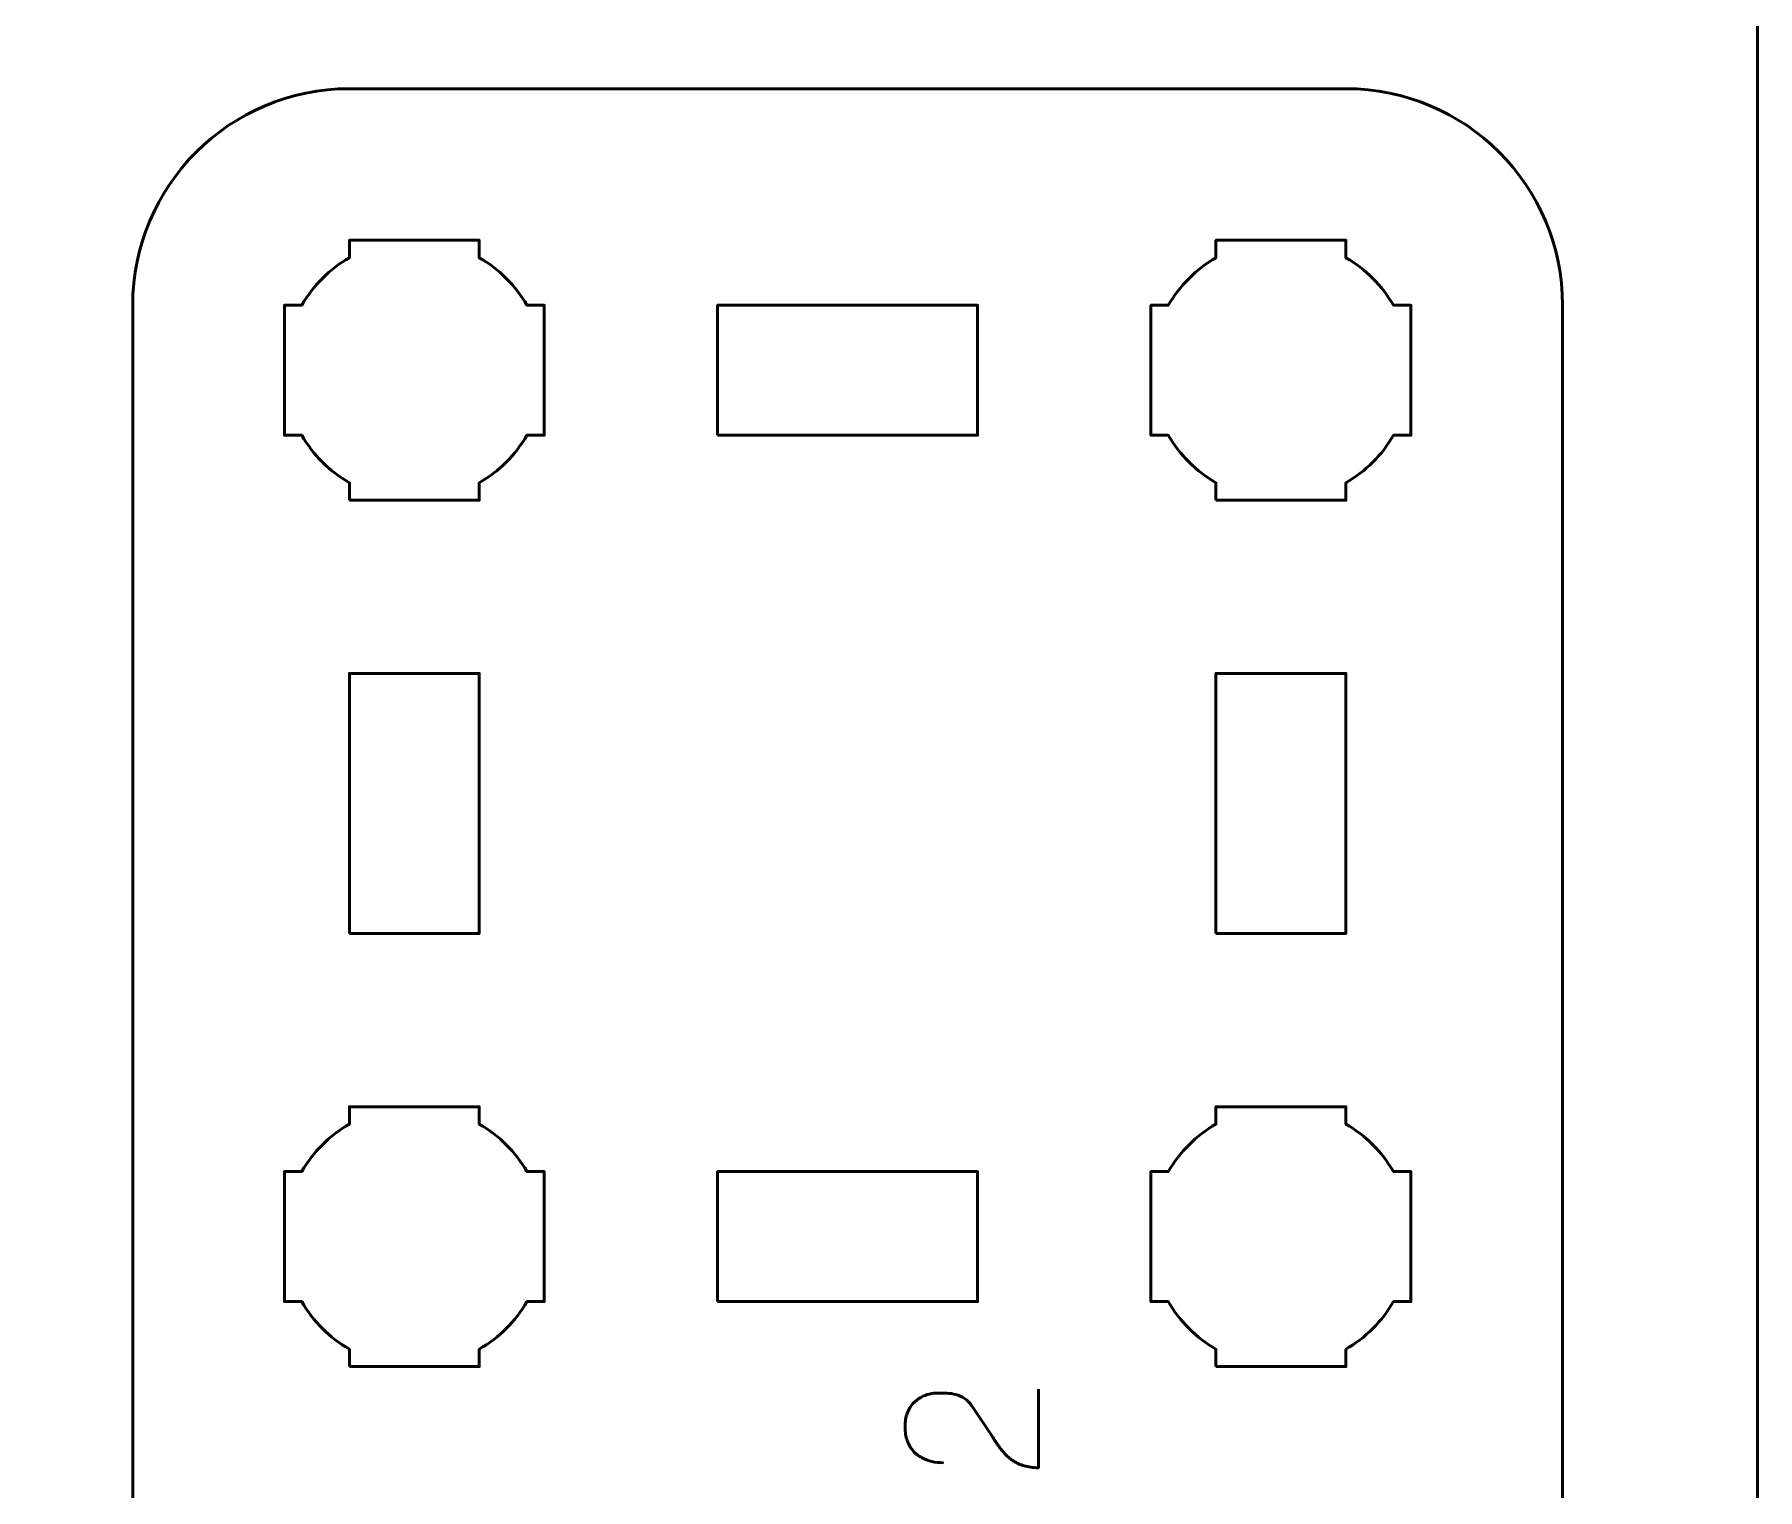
# Model space of a CAD drawing. Header units: centimetres. Extents: x -21 to 0, y -29.7 to 0.
# Drawn here: x -3.977 to 0, y -26.134 to -22.775 of the extents above; entities that cross this region are included whole.
import ezdxf

# ---------------------------------------------------------------- set-up
doc = ezdxf.new("R2010")
doc.units = ezdxf.units.CM
doc.header["$MEASUREMENT"] = 0
doc.layers.add('Layer 1', color=7, linetype='Continuous')

msp = doc.modelspace()

# ---------------------------------------------------------------- linework, layer by layer
at = {"layer": 'Layer 1', "color": 1, "lineweight": 53}
msp.add_open_spline([(-21.00003, -29.19995), (-21.00003, -29.19995), (-21.00003, -5.29992), (-21.00003, -5.29992), (-21.00003, -5.29992), (-21.00003, -5.21709), (-20.93286, -5.14992), (-20.85003, -5.14992), (-20.85003, -5.14992), (-20.7672, -5.14992), (-20.70003, -5.08275), (-20.70003, -4.99992), (-20.70003, -4.99992), (-20.70003, -4.91709), (-20.7672, -4.84992), (-20.85003, -4.84992), (-20.85003, -4.84992), (-20.93286, -4.84992), (-21.00003, -4.78275), (-21.00003, -4.69992), (-21.00003, -4.69992), (-21.00003, -4.61709), (-20.93286, -4.54992), (-20.85003, -4.54992), (-20.85003, -4.54992), (-20.7672, -4.54992), (-20.70003, -4.48275), (-20.70003, -4.39992), (-20.70003, -4.39992), (-20.70003, -4.31709), (-20.7672, -4.24992), (-20.85003, -4.24992), (-20.85003, -4.24992), (-20.93286, -4.24992), (-21.00003, -4.18275), (-21.00003, -4.09992), (-21.00003, -4.09992), (-21.00003, -4.01709), (-20.93286, -3.94992), (-20.85003, -3.94992), (-20.85003, -3.94992), (-20.7672, -3.94992), (-20.70003, -3.88275), (-20.70003, -3.79992), (-20.70003, -3.79992), (-20.70003, -3.71709), (-20.7672, -3.64992), (-20.85003, -3.64992), (-20.85003, -3.64992), (-20.93286, -3.64992), (-21.00003, -3.58275), (-21.00003, -3.49992), (-21.00003, -3.49992), (-21.00003, -3.41709), (-20.93286, -3.34992), (-20.85003, -3.34992), (-20.85003, -3.34992), (-20.7672, -3.34992), (-20.70003, -3.28275), (-20.70003, -3.19992), (-20.70003, -3.19992), (-20.70003, -3.11709), (-20.7672, -3.04992), (-20.85003, -3.04992), (-20.85003, -3.04992), (-20.93286, -3.04992), (-21.00003, -2.98275), (-21.00003, -2.89992), (-21.00003, -2.89992), (-21.00003, -2.81709), (-20.93286, -2.74992), (-20.85003, -2.74992), (-20.85003, -2.74992), (-20.7672, -2.74992), (-20.70003, -2.68275), (-20.70003, -2.59992), (-20.70003, -2.59992), (-20.70003, -2.51709), (-20.7672, -2.44992), (-20.85003, -2.44992), (-20.85003, -2.44992), (-20.93286, -2.44992), (-21.00003, -2.38275), (-21.00003, -2.29992), (-21.00003, -2.29992), (-21.00003, -2.21709), (-20.93286, -2.14992), (-20.85003, -2.14992), (-20.85003, -2.14992), (-20.7672, -2.14992), (-20.70003, -2.08275), (-20.70003, -1.99992), (-20.70003, -1.99992), (-20.70003, -1.91709), (-20.7672, -1.84992), (-20.85003, -1.84992), (-20.85003, -1.84992), (-20.93286, -1.84992), (-21.00003, -1.78275), (-21.00003, -1.69992), (-21.00003, -1.69992), (-21.00003, -1.61709), (-20.93286, -1.54992), (-20.85003, -1.54992), (-20.85003, -1.54992), (-20.7672, -1.54992), (-20.70003, -1.48275), (-20.70003, -1.39992), (-20.70003, -1.39992), (-20.70003, -1.31709), (-20.7672, -1.24992), (-20.85003, -1.24992), (-20.85003, -1.24992), (-20.93286, -1.24992), (-21.00003, -1.18275), (-21.00003, -1.09992), (-21.00003, -1.09992), (-21.00003, -1.09992), (-21.00003, -0.49992), (-21.00003, -0.49992), (-21.00003, -0.49992), (-21.00003, -0.22295), (-20.77694, 0.00004), (-20.49994, 0.00004), (-20.49994, 0.00004), (-20.49994, 0.00004), (-0.50008, 0.00004), (-0.50008, 0.00004), (-0.50008, 0.00004), (-0.22294, 0.00004), (0.00002, -0.22295), (0.00002, -0.49992), (0.00002, -0.49992), (0.00002, -0.49992), (0.00002, -29.19995), (0.00002, -29.19995), (0.00002, -29.19995), (0.00002, -29.47695), (-0.22294, -29.70004), (-0.50008, -29.70004), (-0.50008, -29.70004), (-0.50008, -29.70004), (-20.49994, -29.70004), (-20.49994, -29.70004), (-20.49994, -29.70004), (-20.77694, -29.70004), (-21.00003, -29.47695), (-21.00003, -29.19995)], degree=3, knots=[0, 0, 0, 0, 0.027027, 0.027027, 0.027027, 0.027027, 0.0540541, 0.0540541, 0.0540541, 0.0540541, 0.0810811, 0.0810811, 0.0810811, 0.0810811, 0.1081081, 0.1081081, 0.1081081, 0.1081081, 0.1351351, 0.1351351, 0.1351351, 0.1351351, 0.1621622, 0.1621622, 0.1621622, 0.1621622, 0.1891892, 0.1891892, 0.1891892, 0.1891892, 0.2162162, 0.2162162, 0.2162162, 0.2162162, 0.2432432, 0.2432432, 0.2432432, 0.2432432, 0.2702703, 0.2702703, 0.2702703, 0.2702703, 0.2972973, 0.2972973, 0.2972973, 0.2972973, 0.3243243, 0.3243243, 0.3243243, 0.3243243, 0.3513514, 0.3513514, 0.3513514, 0.3513514, 0.3783784, 0.3783784, 0.3783784, 0.3783784, 0.4054054, 0.4054054, 0.4054054, 0.4054054, 0.4324324, 0.4324324, 0.4324324, 0.4324324, 0.4594595, 0.4594595, 0.4594595, 0.4594595, 0.4864865, 0.4864865, 0.4864865, 0.4864865, 0.5135135, 0.5135135, 0.5135135, 0.5135135, 0.5405405, 0.5405405, 0.5405405, 0.5405405, 0.5675676, 0.5675676, 0.5675676, 0.5675676, 0.5945946, 0.5945946, 0.5945946, 0.5945946, 0.6216216, 0.6216216, 0.6216216, 0.6216216, 0.6486486, 0.6486486, 0.6486486, 0.6486486, 0.6756757, 0.6756757, 0.6756757, 0.6756757, 0.7027027, 0.7027027, 0.7027027, 0.7027027, 0.7297297, 0.7297297, 0.7297297, 0.7297297, 0.7567568, 0.7567568, 0.7567568, 0.7567568, 0.7837838, 0.7837838, 0.7837838, 0.7837838, 0.8108108, 0.8108108, 0.8108108, 0.8108108, 0.8378378, 0.8378378, 0.8378378, 0.8378378, 0.8648649, 0.8648649, 0.8648649, 0.8648649, 0.8918919, 0.8918919, 0.8918919, 0.8918919, 0.9189189, 0.9189189, 0.9189189, 0.9189189, 0.9459459, 0.9459459, 0.9459459, 0.9459459, 0.972973, 0.972973, 0.972973, 0.972973, 1, 1, 1, 1], dxfattribs=at)
at = {"layer": 'Layer 1', "color": 3, "lineweight": 53}
msp.add_open_spline([(-0.95, -28.2), (-0.95, -28.2), (-3.25, -28.2), (-3.25, -28.2), (-3.25, -28.2), (-3.52609, -28.2), (-3.75, -27.97609), (-3.75, -27.7), (-3.75, -27.7), (-3.75, -27.7), (-3.75, -23.4), (-3.75, -23.4), (-3.75, -23.4), (-3.75, -23.12391), (-3.52609, -22.9), (-3.25, -22.9), (-3.25, -22.9), (-3.25, -22.9), (-0.95, -22.9), (-0.95, -22.9), (-0.95, -22.9), (-0.67391, -22.9), (-0.45, -23.12391), (-0.45, -23.4), (-0.45, -23.4), (-0.45, -23.4), (-0.45, -27.7), (-0.45, -27.7), (-0.45, -27.7), (-0.45, -27.97609), (-0.67391, -28.2), (-0.95, -28.2)], degree=3, knots=[0, 0, 0, 0, 0.125, 0.125, 0.125, 0.125, 0.25, 0.25, 0.25, 0.25, 0.375, 0.375, 0.375, 0.375, 0.5, 0.5, 0.5, 0.5, 0.625, 0.625, 0.625, 0.625, 0.75, 0.75, 0.75, 0.75, 0.875, 0.875, 0.875, 0.875, 1, 1, 1, 1], dxfattribs=at)
at = {"layer": 'Layer 1', "lineweight": 53}
for points, knots in [([(-3.25, -23.85), (-3.25, -23.85), (-3.25, -23.80985), (-3.25, -23.80985), (-3.25, -23.80985), (-3.29553, -23.7835), (-3.3335, -23.74553), (-3.35985, -23.7), (-3.35985, -23.7), (-3.35985, -23.7), (-3.4, -23.7), (-3.4, -23.7), (-3.4, -23.7), (-3.4, -23.7), (-3.4, -23.55), (-3.4, -23.55), (-3.4, -23.55), (-3.4, -23.55), (-3.4, -23.4), (-3.4, -23.4), (-3.4, -23.4), (-3.4, -23.4), (-3.35985, -23.4), (-3.35985, -23.4), (-3.35985, -23.4), (-3.3335, -23.35447), (-3.29553, -23.3165), (-3.25, -23.29015), (-3.25, -23.29015), (-3.25, -23.29015), (-3.25, -23.25), (-3.25, -23.25), (-3.25, -23.25), (-3.25, -23.25), (-3.1, -23.25), (-3.1, -23.25), (-3.1, -23.25), (-3.1, -23.25), (-2.95, -23.25), (-2.95, -23.25), (-2.95, -23.25), (-2.95, -23.25), (-2.95, -23.29015), (-2.95, -23.29015), (-2.95, -23.29015), (-2.90447, -23.3165), (-2.8665, -23.35447), (-2.84015, -23.4), (-2.84015, -23.4), (-2.84015, -23.4), (-2.8, -23.4), (-2.8, -23.4), (-2.8, -23.4), (-2.8, -23.4), (-2.8, -23.55), (-2.8, -23.55), (-2.8, -23.55), (-2.8, -23.55), (-2.8, -23.7), (-2.8, -23.7), (-2.8, -23.7), (-2.8, -23.7), (-2.84015, -23.7), (-2.84015, -23.7), (-2.84015, -23.7), (-2.8665, -23.74553), (-2.90447, -23.7835), (-2.95, -23.80985), (-2.95, -23.80985), (-2.95, -23.80985), (-2.95, -23.85), (-2.95, -23.85), (-2.95, -23.85), (-2.95, -23.85), (-3.1, -23.85), (-3.1, -23.85), (-3.1, -23.85), (-3.1, -23.85), (-3.25, -23.85), (-3.25, -23.85)], [0, 0, 0, 0, 0.05, 0.05, 0.05, 0.05, 0.1, 0.1, 0.1, 0.1, 0.15, 0.15, 0.15, 0.15, 0.2, 0.2, 0.2, 0.2, 0.25, 0.25, 0.25, 0.25, 0.3, 0.3, 0.3, 0.3, 0.35, 0.35, 0.35, 0.35, 0.4, 0.4, 0.4, 0.4, 0.45, 0.45, 0.45, 0.45, 0.5, 0.5, 0.5, 0.5, 0.55, 0.55, 0.55, 0.55, 0.6, 0.6, 0.6, 0.6, 0.65, 0.65, 0.65, 0.65, 0.7, 0.7, 0.7, 0.7, 0.75, 0.75, 0.75, 0.75, 0.8, 0.8, 0.8, 0.8, 0.85, 0.85, 0.85, 0.85, 0.9, 0.9, 0.9, 0.9, 0.95, 0.95, 0.95, 0.95, 1, 1, 1, 1]), ([(-1.25, -23.85), (-1.25, -23.85), (-1.25, -23.80985), (-1.25, -23.80985), (-1.25, -23.80985), (-1.29553, -23.7835), (-1.3335, -23.74553), (-1.35985, -23.7), (-1.35985, -23.7), (-1.35985, -23.7), (-1.4, -23.7), (-1.4, -23.7), (-1.4, -23.7), (-1.4, -23.7), (-1.4, -23.55), (-1.4, -23.55), (-1.4, -23.55), (-1.4, -23.55), (-1.4, -23.4), (-1.4, -23.4), (-1.4, -23.4), (-1.4, -23.4), (-1.35985, -23.4), (-1.35985, -23.4), (-1.35985, -23.4), (-1.3335, -23.35447), (-1.29553, -23.3165), (-1.25, -23.29015), (-1.25, -23.29015), (-1.25, -23.29015), (-1.25, -23.25), (-1.25, -23.25), (-1.25, -23.25), (-1.25, -23.25), (-1.1, -23.25), (-1.1, -23.25), (-1.1, -23.25), (-1.1, -23.25), (-0.95, -23.25), (-0.95, -23.25), (-0.95, -23.25), (-0.95, -23.25), (-0.95, -23.29015), (-0.95, -23.29015), (-0.95, -23.29015), (-0.90447, -23.3165), (-0.8665, -23.35447), (-0.84015, -23.4), (-0.84015, -23.4), (-0.84015, -23.4), (-0.8, -23.4), (-0.8, -23.4), (-0.8, -23.4), (-0.8, -23.4), (-0.8, -23.55), (-0.8, -23.55), (-0.8, -23.55), (-0.8, -23.55), (-0.8, -23.7), (-0.8, -23.7), (-0.8, -23.7), (-0.8, -23.7), (-0.84015, -23.7), (-0.84015, -23.7), (-0.84015, -23.7), (-0.8665, -23.74553), (-0.90447, -23.7835), (-0.95, -23.80985), (-0.95, -23.80985), (-0.95, -23.80985), (-0.95, -23.85), (-0.95, -23.85), (-0.95, -23.85), (-0.95, -23.85), (-1.1, -23.85), (-1.1, -23.85), (-1.1, -23.85), (-1.1, -23.85), (-1.25, -23.85), (-1.25, -23.85)], [0, 0, 0, 0, 0.05, 0.05, 0.05, 0.05, 0.1, 0.1, 0.1, 0.1, 0.15, 0.15, 0.15, 0.15, 0.2, 0.2, 0.2, 0.2, 0.25, 0.25, 0.25, 0.25, 0.3, 0.3, 0.3, 0.3, 0.35, 0.35, 0.35, 0.35, 0.4, 0.4, 0.4, 0.4, 0.45, 0.45, 0.45, 0.45, 0.5, 0.5, 0.5, 0.5, 0.55, 0.55, 0.55, 0.55, 0.6, 0.6, 0.6, 0.6, 0.65, 0.65, 0.65, 0.65, 0.7, 0.7, 0.7, 0.7, 0.75, 0.75, 0.75, 0.75, 0.8, 0.8, 0.8, 0.8, 0.85, 0.85, 0.85, 0.85, 0.9, 0.9, 0.9, 0.9, 0.95, 0.95, 0.95, 0.95, 1, 1, 1, 1]), ([(-2.4, -23.7), (-2.4, -23.7), (-2.4, -23.4), (-2.4, -23.4), (-2.4, -23.4), (-2.4, -23.4), (-1.8, -23.4), (-1.8, -23.4), (-1.8, -23.4), (-1.8, -23.4), (-1.8, -23.7), (-1.8, -23.7), (-1.8, -23.7), (-1.8, -23.7), (-2.4, -23.7), (-2.4, -23.7)], [0, 0, 0, 0, 0.25, 0.25, 0.25, 0.25, 0.5, 0.5, 0.5, 0.5, 0.75, 0.75, 0.75, 0.75, 1, 1, 1, 1]), ([(-3.25, -24.85), (-3.25, -24.85), (-3.25, -24.25), (-3.25, -24.25), (-3.25, -24.25), (-3.25, -24.25), (-2.95, -24.25), (-2.95, -24.25), (-2.95, -24.25), (-2.95, -24.25), (-2.95, -24.85), (-2.95, -24.85), (-2.95, -24.85), (-2.95, -24.85), (-3.25, -24.85), (-3.25, -24.85)], [0, 0, 0, 0, 0.25, 0.25, 0.25, 0.25, 0.5, 0.5, 0.5, 0.5, 0.75, 0.75, 0.75, 0.75, 1, 1, 1, 1]), ([(-1.25, -24.85), (-1.25, -24.85), (-1.25, -24.25), (-1.25, -24.25), (-1.25, -24.25), (-1.25, -24.25), (-0.95, -24.25), (-0.95, -24.25), (-0.95, -24.25), (-0.95, -24.25), (-0.95, -24.85), (-0.95, -24.85), (-0.95, -24.85), (-0.95, -24.85), (-1.25, -24.85), (-1.25, -24.85)], [0, 0, 0, 0, 0.25, 0.25, 0.25, 0.25, 0.5, 0.5, 0.5, 0.5, 0.75, 0.75, 0.75, 0.75, 1, 1, 1, 1]), ([(-3.25, -25.85), (-3.25, -25.85), (-3.25, -25.80985), (-3.25, -25.80985), (-3.25, -25.80985), (-3.29553, -25.7835), (-3.3335, -25.74553), (-3.35985, -25.7), (-3.35985, -25.7), (-3.35985, -25.7), (-3.4, -25.7), (-3.4, -25.7), (-3.4, -25.7), (-3.4, -25.7), (-3.4, -25.55), (-3.4, -25.55), (-3.4, -25.55), (-3.4, -25.55), (-3.4, -25.4), (-3.4, -25.4), (-3.4, -25.4), (-3.4, -25.4), (-3.35985, -25.4), (-3.35985, -25.4), (-3.35985, -25.4), (-3.3335, -25.35447), (-3.29553, -25.3165), (-3.25, -25.29015), (-3.25, -25.29015), (-3.25, -25.29015), (-3.25, -25.25), (-3.25, -25.25), (-3.25, -25.25), (-3.25, -25.25), (-3.1, -25.25), (-3.1, -25.25), (-3.1, -25.25), (-3.1, -25.25), (-2.95, -25.25), (-2.95, -25.25), (-2.95, -25.25), (-2.95, -25.25), (-2.95, -25.29015), (-2.95, -25.29015), (-2.95, -25.29015), (-2.90447, -25.3165), (-2.8665, -25.35447), (-2.84015, -25.4), (-2.84015, -25.4), (-2.84015, -25.4), (-2.8, -25.4), (-2.8, -25.4), (-2.8, -25.4), (-2.8, -25.4), (-2.8, -25.55), (-2.8, -25.55), (-2.8, -25.55), (-2.8, -25.55), (-2.8, -25.7), (-2.8, -25.7), (-2.8, -25.7), (-2.8, -25.7), (-2.84015, -25.7), (-2.84015, -25.7), (-2.84015, -25.7), (-2.8665, -25.74553), (-2.90447, -25.7835), (-2.95, -25.80985), (-2.95, -25.80985), (-2.95, -25.80985), (-2.95, -25.85), (-2.95, -25.85), (-2.95, -25.85), (-2.95, -25.85), (-3.1, -25.85), (-3.1, -25.85), (-3.1, -25.85), (-3.1, -25.85), (-3.25, -25.85), (-3.25, -25.85)], [0, 0, 0, 0, 0.05, 0.05, 0.05, 0.05, 0.1, 0.1, 0.1, 0.1, 0.15, 0.15, 0.15, 0.15, 0.2, 0.2, 0.2, 0.2, 0.25, 0.25, 0.25, 0.25, 0.3, 0.3, 0.3, 0.3, 0.35, 0.35, 0.35, 0.35, 0.4, 0.4, 0.4, 0.4, 0.45, 0.45, 0.45, 0.45, 0.5, 0.5, 0.5, 0.5, 0.55, 0.55, 0.55, 0.55, 0.6, 0.6, 0.6, 0.6, 0.65, 0.65, 0.65, 0.65, 0.7, 0.7, 0.7, 0.7, 0.75, 0.75, 0.75, 0.75, 0.8, 0.8, 0.8, 0.8, 0.85, 0.85, 0.85, 0.85, 0.9, 0.9, 0.9, 0.9, 0.95, 0.95, 0.95, 0.95, 1, 1, 1, 1]), ([(-1.25, -25.85), (-1.25, -25.85), (-1.25, -25.80985), (-1.25, -25.80985), (-1.25, -25.80985), (-1.29553, -25.7835), (-1.3335, -25.74553), (-1.35985, -25.7), (-1.35985, -25.7), (-1.35985, -25.7), (-1.4, -25.7), (-1.4, -25.7), (-1.4, -25.7), (-1.4, -25.7), (-1.4, -25.55), (-1.4, -25.55), (-1.4, -25.55), (-1.4, -25.55), (-1.4, -25.4), (-1.4, -25.4), (-1.4, -25.4), (-1.4, -25.4), (-1.35985, -25.4), (-1.35985, -25.4), (-1.35985, -25.4), (-1.3335, -25.35447), (-1.29553, -25.3165), (-1.25, -25.29015), (-1.25, -25.29015), (-1.25, -25.29015), (-1.25, -25.25), (-1.25, -25.25), (-1.25, -25.25), (-1.25, -25.25), (-1.1, -25.25), (-1.1, -25.25), (-1.1, -25.25), (-1.1, -25.25), (-0.95, -25.25), (-0.95, -25.25), (-0.95, -25.25), (-0.95, -25.25), (-0.95, -25.29015), (-0.95, -25.29015), (-0.95, -25.29015), (-0.90447, -25.3165), (-0.8665, -25.35447), (-0.84015, -25.4), (-0.84015, -25.4), (-0.84015, -25.4), (-0.8, -25.4), (-0.8, -25.4), (-0.8, -25.4), (-0.8, -25.4), (-0.8, -25.55), (-0.8, -25.55), (-0.8, -25.55), (-0.8, -25.55), (-0.8, -25.7), (-0.8, -25.7), (-0.8, -25.7), (-0.8, -25.7), (-0.84015, -25.7), (-0.84015, -25.7), (-0.84015, -25.7), (-0.8665, -25.74553), (-0.90447, -25.7835), (-0.95, -25.80985), (-0.95, -25.80985), (-0.95, -25.80985), (-0.95, -25.85), (-0.95, -25.85), (-0.95, -25.85), (-0.95, -25.85), (-1.1, -25.85), (-1.1, -25.85), (-1.1, -25.85), (-1.1, -25.85), (-1.25, -25.85), (-1.25, -25.85)], [0, 0, 0, 0, 0.05, 0.05, 0.05, 0.05, 0.1, 0.1, 0.1, 0.1, 0.15, 0.15, 0.15, 0.15, 0.2, 0.2, 0.2, 0.2, 0.25, 0.25, 0.25, 0.25, 0.3, 0.3, 0.3, 0.3, 0.35, 0.35, 0.35, 0.35, 0.4, 0.4, 0.4, 0.4, 0.45, 0.45, 0.45, 0.45, 0.5, 0.5, 0.5, 0.5, 0.55, 0.55, 0.55, 0.55, 0.6, 0.6, 0.6, 0.6, 0.65, 0.65, 0.65, 0.65, 0.7, 0.7, 0.7, 0.7, 0.75, 0.75, 0.75, 0.75, 0.8, 0.8, 0.8, 0.8, 0.85, 0.85, 0.85, 0.85, 0.9, 0.9, 0.9, 0.9, 0.95, 0.95, 0.95, 0.95, 1, 1, 1, 1]), ([(-2.4, -25.7), (-2.4, -25.7), (-2.4, -25.4), (-2.4, -25.4), (-2.4, -25.4), (-2.4, -25.4), (-1.8, -25.4), (-1.8, -25.4), (-1.8, -25.4), (-1.8, -25.4), (-1.8, -25.7), (-1.8, -25.7), (-1.8, -25.7), (-1.8, -25.7), (-2.4, -25.7), (-2.4, -25.7)], [0, 0, 0, 0, 0.25, 0.25, 0.25, 0.25, 0.5, 0.5, 0.5, 0.5, 0.75, 0.75, 0.75, 0.75, 1, 1, 1, 1])]:
    msp.add_open_spline(points, degree=3, knots=knots, dxfattribs=at)
at = {"layer": 'Layer 1', "color": 5, "lineweight": 53}
msp.add_open_spline([(-1.65975, -25.9021), (-1.65975, -25.9021), (-1.65975, -26.08371), (-1.65975, -26.08371), (-1.65975, -26.08371), (-1.67203, -26.08336), (-1.68289, -26.08181), (-1.69221, -26.07919), (-1.69221, -26.07919), (-1.70152, -26.07651), (-1.7097, -26.07292), (-1.71676, -26.06847), (-1.71676, -26.06847), (-1.72381, -26.06395), (-1.73009, -26.0588), (-1.7356, -26.05295), (-1.7356, -26.05295), (-1.74117, -26.04709), (-1.74625, -26.04081), (-1.75105, -26.03404), (-1.75105, -26.03404), (-1.75578, -26.02727), (-1.7605, -26.02028), (-1.76516, -26.01301), (-1.76516, -26.01301), (-1.76516, -26.01301), (-1.81342, -25.94062), (-1.81342, -25.94062), (-1.81342, -25.94062), (-1.81864, -25.93322), (-1.82428, -25.92743), (-1.83049, -25.92334), (-1.83049, -25.92334), (-1.83663, -25.91918), (-1.84312, -25.91628), (-1.8499, -25.91452), (-1.8499, -25.91452), (-1.85674, -25.91283), (-1.86365, -25.91177), (-1.87078, -25.91142), (-1.87078, -25.91142), (-1.87791, -25.91106), (-1.88503, -25.91092), (-1.89216, -25.91099), (-1.89216, -25.91099), (-1.89801, -25.91099), (-1.90429, -25.91177), (-1.91107, -25.91332), (-1.91107, -25.91332), (-1.91777, -25.91494), (-1.92447, -25.91748), (-1.9311, -25.92108), (-1.9311, -25.92108), (-1.93774, -25.92468), (-1.9438, -25.92948), (-1.94931, -25.93547), (-1.94931, -25.93547), (-1.95474, -25.94147), (-1.95911, -25.94888), (-1.96243, -25.9577), (-1.96243, -25.9577), (-1.96575, -25.96652), (-1.96744, -25.97689), (-1.96751, -25.98888), (-1.96751, -25.98888), (-1.96744, -26.00095), (-1.96575, -26.0116), (-1.9625, -26.02078), (-1.9625, -26.02078), (-1.95926, -26.02995), (-1.95474, -26.03778), (-1.94903, -26.04427), (-1.94903, -26.04427), (-1.94331, -26.05076), (-1.93668, -26.05598), (-1.92927, -26.06007), (-1.92927, -26.06007), (-1.92186, -26.06417), (-1.91396, -26.06713), (-1.90563, -26.06903), (-1.90563, -26.06903), (-1.89731, -26.07094), (-1.88884, -26.07186), (-1.8803, -26.07186), (-1.8803, -26.07186), (-1.88884, -26.07186), (-1.89731, -26.07094), (-1.90563, -26.06903), (-1.90563, -26.06903), (-1.91396, -26.06713), (-1.92186, -26.06417), (-1.92927, -26.06007), (-1.92927, -26.06007), (-1.93668, -26.05598), (-1.94331, -26.05076), (-1.94903, -26.04427), (-1.94903, -26.04427), (-1.95474, -26.03778), (-1.95926, -26.02995), (-1.9625, -26.02078), (-1.9625, -26.02078), (-1.96575, -26.0116), (-1.96744, -26.00095), (-1.96751, -25.98888), (-1.96751, -25.98888), (-1.96744, -25.97689), (-1.96575, -25.96652), (-1.96243, -25.9577), (-1.96243, -25.9577), (-1.95911, -25.94888), (-1.95474, -25.94147), (-1.94931, -25.93547), (-1.94931, -25.93547), (-1.9438, -25.92948), (-1.93774, -25.92468), (-1.9311, -25.92108), (-1.9311, -25.92108), (-1.92447, -25.91748), (-1.91777, -25.91494), (-1.91107, -25.91332), (-1.91107, -25.91332), (-1.90429, -25.91177), (-1.89801, -25.91099), (-1.89216, -25.91099), (-1.89216, -25.91099), (-1.88503, -25.91092), (-1.87791, -25.91106), (-1.87078, -25.91142), (-1.87078, -25.91142), (-1.86365, -25.91177), (-1.85674, -25.91283), (-1.8499, -25.91452), (-1.8499, -25.91452), (-1.84312, -25.91628), (-1.83663, -25.91918), (-1.83049, -25.92334), (-1.83049, -25.92334), (-1.82428, -25.92743), (-1.81864, -25.93322), (-1.81342, -25.94062), (-1.81342, -25.94062), (-1.81342, -25.94062), (-1.76516, -26.01301), (-1.76516, -26.01301), (-1.76516, -26.01301), (-1.7605, -26.02028), (-1.75578, -26.02727), (-1.75105, -26.03404), (-1.75105, -26.03404), (-1.74625, -26.04081), (-1.74117, -26.04709), (-1.7356, -26.05295), (-1.7356, -26.05295), (-1.73009, -26.0588), (-1.72381, -26.06395), (-1.71676, -26.06847), (-1.71676, -26.06847), (-1.7097, -26.07292), (-1.70152, -26.07651), (-1.69221, -26.07919), (-1.69221, -26.07919), (-1.68289, -26.08181), (-1.67203, -26.08336), (-1.65975, -26.08371), (-1.65975, -26.08371), (-1.65975, -26.08371), (-1.65975, -25.9021), (-1.65975, -25.9021)], degree=3, knots=[0, 0, 0, 0, 0.0238095, 0.0238095, 0.0238095, 0.0238095, 0.047619, 0.047619, 0.047619, 0.047619, 0.0714286, 0.0714286, 0.0714286, 0.0714286, 0.0952381, 0.0952381, 0.0952381, 0.0952381, 0.1190476, 0.1190476, 0.1190476, 0.1190476, 0.1428571, 0.1428571, 0.1428571, 0.1428571, 0.1666667, 0.1666667, 0.1666667, 0.1666667, 0.1904762, 0.1904762, 0.1904762, 0.1904762, 0.2142857, 0.2142857, 0.2142857, 0.2142857, 0.2380952, 0.2380952, 0.2380952, 0.2380952, 0.2619048, 0.2619048, 0.2619048, 0.2619048, 0.2857143, 0.2857143, 0.2857143, 0.2857143, 0.3095238, 0.3095238, 0.3095238, 0.3095238, 0.3333333, 0.3333333, 0.3333333, 0.3333333, 0.3571429, 0.3571429, 0.3571429, 0.3571429, 0.3809524, 0.3809524, 0.3809524, 0.3809524, 0.4047619, 0.4047619, 0.4047619, 0.4047619, 0.4285714, 0.4285714, 0.4285714, 0.4285714, 0.452381, 0.452381, 0.452381, 0.452381, 0.4761905, 0.4761905, 0.4761905, 0.4761905, 0.5, 0.5, 0.5, 0.5, 0.5238095, 0.5238095, 0.5238095, 0.5238095, 0.547619, 0.547619, 0.547619, 0.547619, 0.5714286, 0.5714286, 0.5714286, 0.5714286, 0.5952381, 0.5952381, 0.5952381, 0.5952381, 0.6190476, 0.6190476, 0.6190476, 0.6190476, 0.6428571, 0.6428571, 0.6428571, 0.6428571, 0.6666667, 0.6666667, 0.6666667, 0.6666667, 0.6904762, 0.6904762, 0.6904762, 0.6904762, 0.7142857, 0.7142857, 0.7142857, 0.7142857, 0.7380952, 0.7380952, 0.7380952, 0.7380952, 0.7619048, 0.7619048, 0.7619048, 0.7619048, 0.7857143, 0.7857143, 0.7857143, 0.7857143, 0.8095238, 0.8095238, 0.8095238, 0.8095238, 0.8333333, 0.8333333, 0.8333333, 0.8333333, 0.8571429, 0.8571429, 0.8571429, 0.8571429, 0.8809524, 0.8809524, 0.8809524, 0.8809524, 0.9047619, 0.9047619, 0.9047619, 0.9047619, 0.9285714, 0.9285714, 0.9285714, 0.9285714, 0.952381, 0.952381, 0.952381, 0.952381, 0.9761905, 0.9761905, 0.9761905, 0.9761905, 1, 1, 1, 1], dxfattribs=at)

doc.saveas('drawing.dxf')
